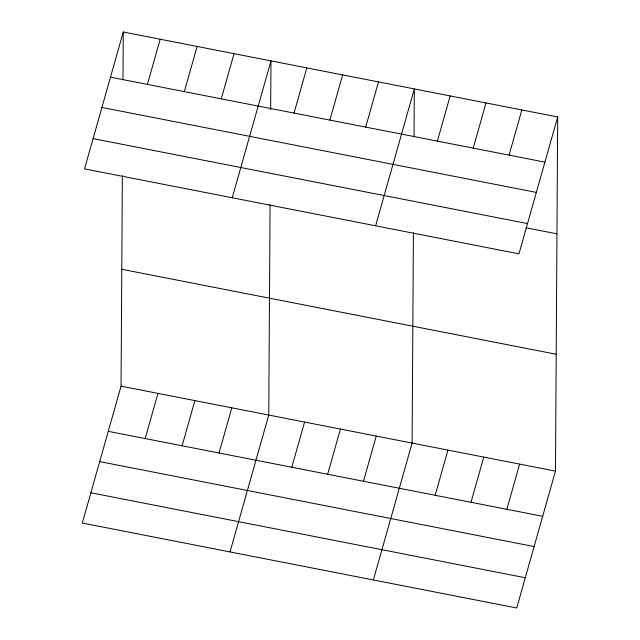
<?xml version="1.0" encoding="UTF-8"?>
<svg xmlns="http://www.w3.org/2000/svg" width="640" height="640" viewBox="0 0 640 640"><rect width="100%" height="100%" fill="white"/><g stroke="black" fill="none" stroke-linecap="round" stroke-linejoin="round"><path stroke-width="0.96" d="M557.688 116.96L518.952 253.84L84.536 168.88L123.272 32L557.688 116.96L555.464 471.12L516.728 608L82.312 523.04L121.048 386.16L122.368 175.632M122.976 79.72L123.272 32M270.072 204.52L268.752 415.048L230.016 551.928M270.664 109.584L270.976 60.888L232.24 197.768M413.424 232.552L412.104 443.08L373.368 579.96M414.032 136.648L414.328 88.928L375.6 225.808M147.408 84.408L160.2 39.224M184.336 91.632L197.12 46.44M221.264 98.848L234.048 53.664M145.184 438.568L157.976 393.376M182.112 445.784L194.896 400.6M294.024 113.08L306.816 67.896M219.04 453.008L231.824 407.824M329.864 120.088L342.648 74.904M365.704 127.096L378.488 81.912M291.8 467.24L304.584 422.056M327.64 474.248L340.424 429.064M437.384 141.12L450.168 95.936M363.48 481.256L376.264 436.072M473.224 148.128L486.008 102.944M509.064 155.136L521.848 109.952M435.16 495.28L447.944 450.088M471 502.288L483.784 457.104M506.832 509.296L519.624 464.112M110.488 77.184L544.896 162.144M101.92 107.448L536.336 192.408M93.104 138.624L527.512 223.584M525.952 227.768L556.952 233.832M121.784 269.288L556.192 354.248M121.048 386.16L555.464 471.12M108.264 431.344L542.672 516.304M99.696 461.6L534.112 546.56M90.88 492.776L525.288 577.744"/></g></svg>
